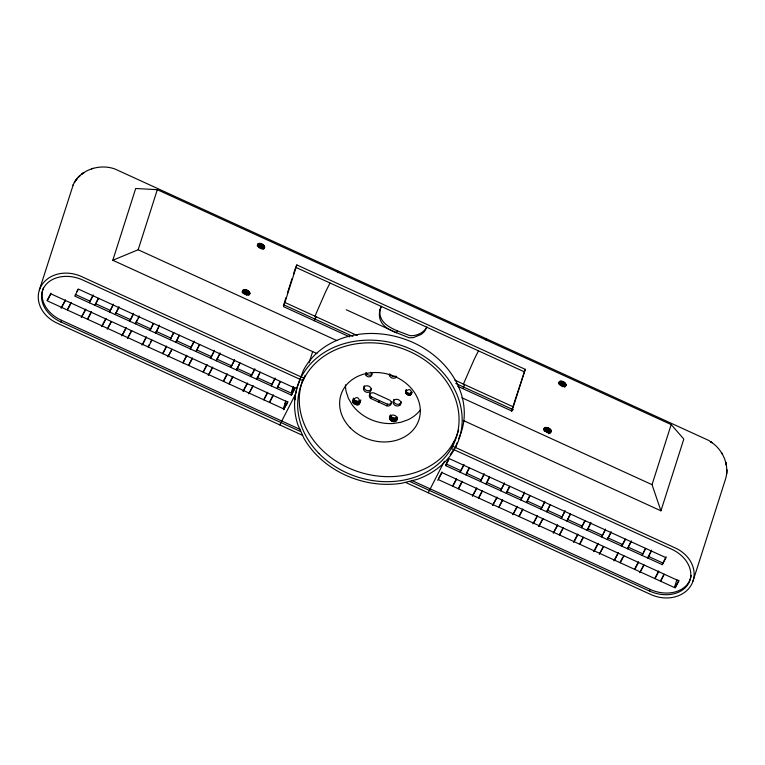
<?xml version="1.0" encoding="UTF-8"?>
<svg xmlns="http://www.w3.org/2000/svg" width="765" height="765" viewBox="0 0 765 765"><rect width="100%" height="100%" fill="white"/><g stroke="black" fill="none" stroke-linecap="round" stroke-linejoin="round"><path stroke-width="1.15" d="M352.445 401.405C360.344 388.4 363.576 414.104 352.445 401.405L353.507 398.068C354.023 401.061 358.221 402.428 360.411 400.353L359.349 403.691M389.567 417.508C390.657 412.784 398.957 415.519 396.978 419.966C394.338 424.259 386.947 419.593 390.284 415.28M405.613 392.512L406.368 389.509L405.613 392.512C412.87 402.38 413.521 383.466 405.622 391.823M380.1 309.624C377.594 326.158 398.135 330.805 409.791 335.615C416.495 336.246 423.466 332.957 426.918 327.114M249.935 293.272L249.887 293.865C247.831 296.39 242.61 293.655 242.744 290.604C244.752 288.166 249.247 290.614 249.935 293.272L248.893 295.271M264.671 247.028L264.623 247.621C262.577 250.145 257.346 247.401 257.489 244.36C259.488 241.922 263.992 244.37 264.671 247.028L263.629 249.017M551.374 431.068L551.326 431.661C549.28 434.185 544.049 431.441 544.192 428.4C546.191 425.962 550.695 428.41 551.374 431.068L550.331 433.067M566.119 384.814L566.071 385.417C564.015 387.941 558.785 385.197 558.928 382.146C560.936 379.708 565.431 382.165 566.119 384.814L565.077 386.813M295.921 393.392L296.887 388.295L300.301 378.723M39.388 289.925L73.306 184.595L73.096 185.14C79.799 169.658 99.622 163.423 114.932 168.998L708.744 440.439L712.091 442.753L710.58 441.711C722.743 449.294 729.772 465.015 725.555 478.976L692.985 581.161M300.482 431.489L60.856 321.95L61.391 320.277A33.918 28.181 17.7 0 1 52.89 315.017C46.206 309.615 41.061 301.142 42.247 292.278A25.943 21.554 17.7 0 1 43.471 287.812M93.11 294.86L89.333 302.749L92.986 295.759M316.987 353.593L112.818 260.263L135.692 188.496L157.313 189.682L671.182 424.585L683.814 439.053L660.941 510.819L463.274 420.463M113.325 304.107L109.548 311.986L113.201 304.996M118.977 306.689L115.199 314.568L118.852 307.578M112.818 260.263L138.159 249.763L157.313 189.682M133.54 313.344L129.763 321.224L133.416 314.233M137.031 320.066L135.415 323.805L139.067 316.825M153.21 323.614L149.969 330.461L153.622 323.48M159.407 325.163L155.63 333.052L159.283 326.062M173.426 332.861L170.184 339.708L173.837 332.718M179.077 335.443L175.835 342.29L179.498 335.3M199.292 344.68L196.05 351.527L199.703 344.537M214.391 350.303L210.614 358.183L214.267 351.192M220.043 352.885L216.266 360.774L219.918 353.784M234.606 359.54L230.829 367.43L234.482 360.439M239.722 363.165L236.481 370.011L240.134 363.021M259.392 373.435L256.696 379.249L260.349 372.259M283.423 305.618L285.938 297.728M287.382 293.215L292.048 278.556M293.492 274.042L295.29 268.4M457.833 386.335L511.948 411.073L525.249 369.342L296.868 264.948L283.566 306.669L349.595 336.858M275.037 378.025L271.25 385.904L274.912 378.914M283.318 408.778L285.804 400.984M291.695 391.46L293.11 387.014M314.405 320.745L316.155 316.748M293.617 386.908L291.848 392.464L294.286 387.807M291.465 395.142L295.118 388.151L78.422 289.103L74.769 296.093L291.465 395.142L292.001 393.478L277.437 386.822L280.143 381.639M456.868 443.031L455.452 447.477L451.857 453.473A85.02 70.657 17.7 0 1 417.088 479.387L401.845 483.222A85.02 70.657 17.7 0 1 304.049 438.517L297.92 424.919A85.02 70.657 17.7 0 1 298.436 383.341L303.418 370.337A85.02 70.657 17.7 0 1 412.115 342.098A85.02 70.657 17.7 0 1 458.608 438.728M60.856 321.95A33.918 28.181 17.7 0 1 52.364 316.691C45.67 311.288 40.535 302.806 41.721 293.942A25.943 21.554 17.7 0 1 47.392 283.088C54.21 276.777 64.26 275.362 73.124 276.978A33.918 28.181 17.7 0 1 82.773 280.019L302.93 380.645L305.101 375.309M309.108 362.734L312.656 351.613M352.694 402.275L353.765 398.928M353.191 403.069L354.262 399.732M353.908 403.757L354.97 400.42M354.778 404.274L355.84 400.936M355.754 404.599L356.815 401.262M365.737 374.573L366.272 372.899L365.842 374.936A3.146 2.62 17.7 0 0 370.585 376.504A3.146 2.62 17.7 0 0 370.643 372.297M356.767 404.704L357.829 401.367M357.743 404.58L358.814 401.243M358.632 404.236L359.693 400.898M359.866 402.992L360.851 399.961M370.805 398.489A3.94 3.27 17.7 0 1 369.629 394.472A3.94 3.27 17.7 0 1 373.75 392.866L389.863 400.238A3.94 3.27 17.7 0 1 391.039 404.255A3.94 3.27 17.7 0 1 386.927 405.861L370.805 398.489L371.341 396.825A3.94 3.27 17.7 0 1 370.164 392.799M397.274 330.557L396.576 332.746L409.103 337.767L413.33 337.633L421.219 334.382L424.259 331.761L426.87 327.344M378.809 402.275L379.344 400.611L371.341 396.825M386.927 405.861L387.453 404.188A3.94 3.27 17.7 0 0 391.843 401.778M389.557 418.369L390.265 416.15M389.815 419.239L390.628 415.032M390.313 420.033L391.374 416.696L390.877 415.902M391.02 420.721L392.082 417.384L391.374 416.696M391.89 421.238L392.952 417.9L392.082 417.384M392.866 421.563L393.927 418.226L397.532 417.317L396.461 420.664M393.879 421.668L394.941 418.331M399.33 405.517L400.047 404.981A3.94 3.27 17.7 0 0 400.095 400.946A3.94 3.27 17.7 0 0 395.553 399.435L394.664 399.779A3.94 3.27 17.7 0 0 393.899 404.36A3.94 3.27 17.7 0 0 399.33 405.517L400.583 403.308A3.94 3.27 17.7 0 0 401.367 401.807M394.855 421.544L395.926 418.206M400.047 404.981L400.583 403.308M395.744 421.199L396.805 417.862M405.813 393.21L406.148 390.848M406.215 393.851L406.349 391.537M406.779 394.396L407.315 392.722L406.741 392.177M407.477 394.807L408.003 393.143L407.315 392.722M408.252 395.065L408.787 393.401L410.384 393.382L412.077 392.12L411.551 393.784M409.065 395.151L409.6 393.478M409.849 395.056L410.384 393.382M410.231 394.903L410.757 393.239M410.556 394.778L411.092 393.105M411.14 394.348L411.666 392.675M462.863 388.61L464.613 384.613M445.632 465.617L449.284 458.627L665.98 557.685L662.327 564.666L445.632 465.617L446.158 463.944L460.721 470.599L460.186 472.273L463.839 465.283M447.382 461.62L448.089 459.392M409.973 481.539L649.6 591.077A33.918 28.181 17.7 0 0 659.258 594.109C668.122 595.715 678.173 594.309 684.991 587.998A25.943 21.554 17.7 0 0 690.661 577.145C691.837 568.28 686.712 559.798 680.018 554.395A33.918 28.181 17.7 0 0 671.527 549.136L451.379 448.5L454.19 441.166M484.178 473.631L480.401 481.51L484.054 474.52M511.45 411.149L525.249 369.342M504.393 482.868L500.616 490.748L504.269 483.757M524.608 492.105L520.831 499.994L524.484 493.004M544.823 501.352L541.046 509.232L544.699 502.242M549.939 504.967L546.698 511.814L550.351 504.823M565.039 510.59L561.261 518.469L564.914 511.479M570.154 514.204L566.913 521.051L570.566 514.061M584.709 520.86L581.467 527.707L585.129 520.716M590.905 522.409L587.128 530.298L590.781 523.308M605.469 529.064L601.682 536.953L605.335 529.963M611.12 531.656L607.343 539.535L610.996 532.545M660.941 510.819L652.038 484.666L671.182 424.585M645.354 548.582L642.112 555.428L645.765 548.438M651.551 550.131L647.764 558.01L651.417 551.029M649.6 591.077L650.135 589.404L411.58 480.363M662.327 564.666L662.853 563.002L648.299 556.346M674.434 587.463L676.92 579.669M380.195 309.414L381.238 306.23M47.105 300.454L50.892 293.205M65.455 299.861L61.124 308.142L65.465 300.492M67.855 308.658L71.107 302.443M76.93 291.312L78.011 289.247M67.463 310.064L71.116 303.083M85.67 309.098L81.339 317.389L85.68 309.739M87.535 318.938L91.322 311.69M96.055 302.624L98.226 298.484M87.679 319.311L91.331 312.321M98.637 298.34L94.984 305.331L95.52 303.657L110.074 310.313M101.554 326.626L105.886 318.345M102.233 325.966L105.895 318.976M108.286 327.143L110.992 321.96M111.547 321.558L107.205 329.208M121.769 335.864L126.091 327.583M122.448 335.204L126.101 328.214M131.207 331.197L127.42 338.446L131.762 330.796M138.111 318.001L139.192 315.926M141.974 345.101L146.306 336.82M142.663 344.441L146.316 337.451M148.171 346.65L149.252 344.585M150.342 342.51L151.422 340.444M148.314 347.033L151.977 340.043M162.735 353.306L166.521 346.057M162.878 353.688L166.531 346.698M171.637 349.682L167.841 356.93L172.182 349.28M182.95 362.553L186.737 355.304M190.122 348.83L194.176 341.066M183.093 362.926L186.746 355.935M194.052 341.955L190.399 348.945L190.934 347.272L176.371 340.616M188.601 365.135L192.388 357.886M188.745 365.507L192.398 358.517M257.25 245.527L258.302 243.528M257.442 246.359L259 243.356M258.283 246.359L259.851 243.366M258.685 247.544L260.779 243.547M259.631 247.898L261.726 243.901M260.53 248.386L262.625 244.398M261.324 248.988L263.418 245.001M262.481 248.663L264.049 245.67M262.911 249.352L264.48 246.359M241.998 292.115L243.041 290.117M242.515 291.781L243.557 289.782M242.696 292.603L244.264 289.61M243.021 293.607L245.106 289.61M203.165 371.79L206.952 364.542M243.949 293.789L246.034 289.801M203.308 372.163L206.961 365.173M244.896 294.143L246.98 290.145M245.795 294.64L247.879 290.643M246.588 295.242L248.673 291.245M247.745 294.907L249.314 291.914M248.692 294.601L249.744 292.603M212.603 367.124L208.271 375.405L212.613 367.755M223.37 381.027L227.167 373.779M223.523 381.4L227.176 374.41M229.031 383.609L232.818 376.361M229.175 383.992L232.828 377.002M296.868 264.948L295.644 267.281L524.035 371.675M247.372 383.016L243.05 391.307L247.382 383.657M250.757 376.552L254.822 368.787M254.697 369.677L251.044 376.667L251.57 374.993L237.016 368.338M249.237 392.856L253.033 385.608M253.043 386.239L248.702 393.889M263.801 399.512L267.587 392.263M263.944 399.885L267.597 392.894M269.452 402.094L273.248 394.845M269.596 402.466L273.258 395.476M276.911 388.486L280.564 381.496M287.822 401.462L283.471 409.782L287.812 402.132L50.901 293.837L47.248 300.827L284.159 409.122M291.188 395.027L295.127 387.482M295.433 394.329L279.78 424.91M444.369 461.257L428.237 492.775M438.852 477.924L441.988 471.938M446.569 463.169L448.357 459.755M438.316 479.598L441.979 472.607L678.89 580.903L675.227 587.893L438.316 479.598L437.637 480.257M452.737 485.871L456.523 478.622M460.721 470.599L463.973 464.384M452.88 486.253L456.533 479.263M458.388 488.462L462.175 481.214M469.079 468.008L466.373 473.181L480.936 479.837M458.531 488.835L462.184 481.845M465.847 474.855L469.5 467.864M476.738 487.869L472.407 496.15L476.748 488.5M478.603 497.699L482.39 490.451M487.133 481.386L489.294 477.245M478.747 498.072L482.399 491.082M489.715 477.102L486.052 484.092L486.588 482.428L501.152 489.084M496.954 497.107L492.622 505.388L496.963 497.738M558.699 383.322L559.741 381.324M558.88 384.145L560.449 381.152M559.722 384.154L561.29 381.161M560.133 385.34L562.218 381.343M561.08 385.694L563.164 381.697M499.363 505.904L502.605 499.688M509.509 486.492L506.803 491.666L521.357 498.321M561.979 386.182L564.063 382.184M498.962 507.31L502.615 500.32M506.267 493.339L509.92 486.349M562.772 386.784L564.857 382.787M563.929 386.459L565.488 383.456M564.36 387.147L565.918 384.154M543.437 429.911L544.479 427.912M543.953 429.567L545.005 427.578M544.135 430.399L545.703 427.406M544.46 431.403L546.554 427.406M545.388 431.584L547.482 427.597M546.334 431.938L548.419 427.941M547.233 432.435L549.327 428.438M548.027 433.028L550.121 429.041M548.668 433.698L550.752 429.71M549.614 433.392L551.183 430.399M517.169 506.344L512.837 514.625L517.178 506.975M519.033 516.174L522.82 508.926M527.554 499.87L529.724 495.73M519.177 516.557L522.83 509.567M530.135 495.586L526.483 502.576L527.018 500.903L541.572 507.558M537.384 515.581L533.052 523.872L537.393 516.222M542.49 519.206L538.703 526.454L543.045 518.804M557.589 524.828L553.267 533.109L557.599 525.459M559.454 534.659L563.25 527.41M559.607 535.031L563.26 528.041M573.473 542.347L577.805 534.066M574.161 541.687L577.814 534.697M579.669 543.896L582.92 537.69M579.813 544.269L583.475 537.288M593.688 551.594L598.02 543.303M594.376 550.924L598.029 543.944M603.136 546.927L599.349 554.176L603.681 546.526M613.903 560.831L618.235 552.55M621.62 546.076L625.139 539.344M614.591 560.171L618.244 553.181M625.55 539.201L621.897 546.191L622.433 544.517L607.869 537.862M620.099 562.38L622.806 557.197M628.629 546.067L631.335 540.893M620.243 562.753L623.896 555.763M631.202 541.783L627.549 548.773L628.084 547.109L642.648 553.764M634.663 569.036L638.45 561.787M634.807 569.409L638.459 562.418M643.566 565.402L639.769 572.65L644.111 565M654.869 578.273L658.665 571.025M662.05 564.551L666.105 556.786M655.022 578.646L658.675 571.656M660.53 580.855L663.771 574.649M660.673 581.237L664.326 574.247M675.084 587.51L678.88 580.262M454.066 449.007L450.241 454.611M381.63 306.669C379.526 309.031 379.43 312.273 379.364 315.257C379.756 324.704 388.4 329.992 396.576 332.746L346.316 309.777M91.484 168.874L93.225 168.31M408.003 393.143L408.787 393.401M392.952 417.9L393.927 418.226M379.344 400.611L387.453 404.188M284.695 302.366L357.332 335.577M454.859 380.157L513.43 406.923M283.48 304.7L352.866 336.418M455.806 383.475L513.296 409.753M138.159 249.763L336.973 340.645M461.917 397.762L652.038 484.666M304.145 378.312L81.463 276.528A31.489 26.173 17.7 0 0 40.736 286.779A31.489 26.173 17.7 0 0 57.107 323.126L302.366 435.237M452.593 446.177L675.275 547.96A31.489 26.173 17.7 0 1 691.636 584.317A31.489 26.173 17.7 0 1 650.91 594.558L405.651 482.447M75.305 294.42L89.859 301.075M115.735 312.904L130.289 319.56M135.941 322.142L150.504 328.797M156.156 331.379L170.719 338.034M196.586 349.863L211.15 356.519M216.801 359.101L231.355 365.756M257.222 377.585L271.785 384.24M547.233 510.15L561.787 516.805M567.439 519.387L582.002 526.043M587.654 528.625L602.218 535.28M284.953 403.356L286.856 404.226M61.391 320.277L299.937 429.328M722.533 454.41L721.405 452.555M365.842 374.936L365.641 374.248A3.146 2.62 17.7 0 1 365.871 372.909M485.354 339.019A31.489 2.525 -65.4 0 1 486.129 340.473M650.135 589.404A33.918 28.181 17.7 0 0 659.784 592.445C668.658 594.051 678.708 592.645 685.517 586.325A25.943 21.554 17.7 0 0 691.197 575.471M463.313 384.652A33.239 2.658 -65.4 0 1 464.422 381.745L473.965 359.885A26.24 2.104 -65.4 0 1 478.479 350.934M336.906 271.154A31.489 2.525 -65.4 0 1 337.671 272.608M314.864 316.786A33.239 2.658 -65.4 0 1 315.974 313.889L325.517 292.02A26.24 2.104 -65.4 0 1 330.021 283.079M399.856 403.853A3.94 3.27 17.7 0 1 395.132 403.375A3.94 3.27 17.7 0 1 393.956 399.349M371.427 389.05A3.94 3.27 17.7 0 1 366.339 390.332A3.94 3.27 17.7 0 1 364.293 385.79M395.983 376.103A3.94 3.27 17.7 0 1 390.054 374.133M372.115 373.846A3.146 2.62 17.7 0 1 369.227 375.194A3.146 2.62 17.7 0 1 366.378 373.263M420.549 409.648A40.937 34.023 17.7 0 1 407.879 419.813L400.86 422.29L393.267 423.485A40.937 34.023 17.7 0 1 352.034 404.637L348.381 398.297L346.163 391.603A40.937 34.023 17.7 0 1 345.474 384.795M396.691 376.533A3.94 3.27 17.7 0 1 392.082 377.996A3.94 3.27 17.7 0 1 389.28 374.075M301.286 377.011A85.02 70.657 17.7 0 1 411.254 349.337A85.02 70.657 17.7 0 1 455.452 447.477M458.665 429.777A81.874 68.037 17.7 0 1 358.89 471.928A81.874 68.037 17.7 0 1 302.997 379.411M295.175 399.76A85.02 70.657 17.7 0 1 295.596 395.123M726.75 469.72L726.607 473.956L726.75 469.72M75.266 181.085L74.243 182.529L77.007 178.733L75.266 181.085M79.445 176.132L78.173 177.384L80.296 175.328L79.445 176.132M83.108 173.158L81.664 174.191L84.026 172.517L83.108 173.158M371.178 389.041L370.929 388.18A3.94 3.27 17.7 0 0 364.494 386.555A3.94 3.27 17.7 0 0 366.119 392.129A3.94 3.27 17.7 0 0 371.178 389.041M726.052 463.886L725.689 462.27L726.301 465.053L726.052 463.886M318.89 453.416A81.874 68.037 17.7 0 0 455.338 440.076A81.874 68.037 17.7 0 0 360.879 343.246A81.874 68.037 17.7 0 0 318.89 453.416M350.227 427.826A40.937 34.023 17.7 0 0 418.455 421.152A40.937 34.023 17.7 0 0 371.216 372.737A40.937 34.023 17.7 0 0 350.227 427.826"/></g></svg>
